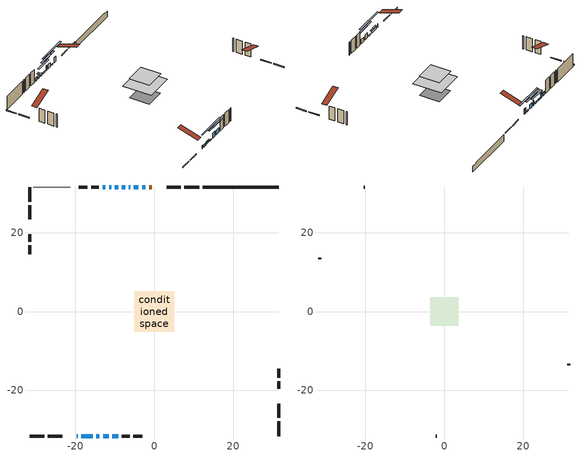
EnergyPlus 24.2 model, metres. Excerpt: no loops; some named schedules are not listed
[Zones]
conditioned space
 floor adiabatic (AdiabaticFloorConstruction): -5.1,-5.1 -5.1,5.1 5.1,5.1 5.1,-5.1 z3.05
 floor foundation (Slab1 construction): -3.47,-3.47 -3.47,3.47 3.47,3.47 3.47,-3.47 z-1.77
 wall outside (RimJoist1 construction): 11.35,31.59 7.67,31.59 / -31.59,-31.59 -27.9,-31.59 / -31.59,31.59 -31.59,27.9 / 31.59,-31.59 31.59,-27.9 z0.61:0.91
 wall outside (RimJoist2 construction): 6.74,31.59 3.12,31.59 / -26.97,-31.59 -23.35,-31.59 / -31.59,26.97 -31.59,23.35 / 31.59,-26.97 31.59,-23.35 z0.61:0.91
 wall outside (AdiabaticWallConstruction 1): -0.59,31.59 -1.31,31.59 z0.61:2.64
 wall outside (AdiabaticWallConstruction): -19.64,-31.59 -19.44,-31.59 / -12.4,31.59 -13.12,31.59 z0.61:1.83; -18.51,-31.59 -15.66,-31.59 z0.61:1.45; -2.23,31.59 -3.08,31.59 / -14.74,-31.59 -13.89,-31.59 z0.61:0.97; -4,31.59 -5.15,31.59 / -10.94,31.59 -11.48,31.59 z0.61:2.24; -6.07,31.59 -6.43,31.59 / -12.97,-31.59 -11.57,-31.59 z0.61:2.44; -7.36,31.59 -8.22,31.59 z0.61:1.15; -10.64,-31.59 -9.14,-31.59 z0.61:2.19; -9.15,31.59 -10.02,31.59 z0.61:0.92
 wall outside (Wall1 construction): -14.05,31.59 -16.01,31.59 / -8.21,-31.59 -6.24,-31.59 / -31.59,19.64 -31.59,17.67 / 31.59,-19.64 31.59,-17.67 z0.61:5.49
 wall outside (Wall2 construction): -16.94,31.59 -19.18,31.59 / -5.31,-31.59 -3.08,-31.59 / -31.59,16.75 -31.59,14.51 / 31.59,-16.75 31.59,-14.51 z0.61:5.49
 wall foundation (FoundationWall1 construction): 12.28,31.59,-1.77 12.28,31.59,0.61 29.65,31.59,0.61 29.65,31.59,0.3 31.59,31.59,0.3 31.59,31.59,-1.77
 wall adiabatic (Wall4 construction): -21.33,31.59 -30.66,31.59 z0.61:5.49
 window (WindowConstruction 9): -19.64,-31.59 -19.44,-31.59 z0.61:1.83
 window (WindowConstruction 8): -18.51,-31.59 -15.66,-31.59 z0.61:1.45
 window (WindowConstruction 10): -2.24,31.59 -3.07,31.59 z0.61:0.97
 window (WindowConstruction 11): -14.73,-31.59 -13.89,-31.59 z0.61:0.97
 window (WindowConstruction): -4,31.59 -5.15,31.59 z0.61:2.23
 window (WindowConstruction 1): -6.08,31.59 -6.43,31.59 z0.61:2.44
 window (WindowConstruction 2): -7.36,31.59 -8.22,31.59 z0.61:1.14
 window (WindowConstruction 3): -12.97,-31.59 -11.57,-31.59 z0.61:2.44
 window (WindowConstruction 4): -10.64,-31.59 -9.14,-31.59 z0.61:2.19
 window (WindowConstruction 5): -9.15,31.59 -10.01,31.59 z0.61:0.91
 window (WindowConstruction 6): -10.94,31.59 -11.48,31.59 z0.61:2.23
 window (WindowConstruction 7): -12.41,31.59 -13.12,31.59 z0.61:1.83
 door (Door): -0.59,31.59 -1.31,31.59 z0.61:2.64
 ceiling adiabatic (AdiabaticFloorConstruction): 5.1,-5.1 5.1,5.1 -5.1,5.1 -5.1,-5.1 z3.05
attic - vented
 floor to conditioned space (Floor1 construction Reversed): -3.6,-3.6 -3.6,3.6 3.6,3.6 3.6,-3.6 z5.49
 wall outside (Wall3 construction): -20.11,31.59 -20.4,31.59 / -2.15,-31.59 -1.86,-31.59 / -31.59,13.58 -31.59,13.29 / 31.59,-13.58 31.59,-13.29 z0.61:5.49
 roof outside (Roof1 construction): 0.34,31.59,5.49 0.34,24.57,7.83 2.19,24.57,7.83 2.19,31.59,5.49; -20.57,-31.59,5.49 -20.57,-24.57,7.83 -22.42,-24.57,7.83 -22.42,-31.59,5.49; -31.59,20.57,5.49 -24.57,20.57,7.83 -24.57,22.42,7.83 -31.59,22.42,5.49; 31.59,-20.57,5.49 24.57,-20.57,7.83 24.57,-22.42,7.83 31.59,-22.42,5.49
shading: -15.46,-31.59 -18.71,-31.59 -18.71,-32 -15.46,-32 z1.65; -8.16,31.59 2.85,31.59 2.85,32 -8.16,32 z6.05; -8.81,-31.59 -19.81,-31.59 -19.81,-32 -8.81,-32 z6.05; -7.79,31.59 -1.36,31.59 -1.36,32 -7.79,32 z4.87; -9.07,31.59 -3.44,31.59 -3.44,32 -9.07,32 z5.08; -10.86,31.59 -4.72,31.59 -4.72,32 -10.86,32 z3.78; -8.93,-31.59 -15.61,-31.59 -15.61,-32 -8.93,-32 z5.08; -6.5,-31.59 -13.28,-31.59 -13.28,-32 -6.5,-32 z4.83; -10.22,31.59 -8.95,31.59 -8.95,32 -10.22,32 z1.12; -11.68,31.59 -10.74,31.59 -10.74,32 -11.68,32 z2.44
[Building]
Building 1: Terrain=Suburbs
[Site:Location]
Toronto City Centre_ON: Latitude {deg}=43.63; Longitude {deg}=-79.39; Time Zone {hr}=-5; Elevation {m}=77; Keep Site Location Information=Yes
[Site:GroundTemperature:Shallow]
5.01852, 3.26908, 3.12898, 3.95918, 7.29196, 10.6092, 13.4851, 15.3069, 15.4617, 13.9799, 11.1774, 7.9619
[Site:WaterMainsTemperature]
Calculation Method=Schedule; Temperature Schedule=mains temperature schedule
[Material] Roughness=Rough; Thermal Absorptance=0.9
Name | Thickness {m} | Conductivity {W/m-K} | Density {kg/m3} | Specific Heat {J/kg-K} | Solar Absorptance | Visible Absorptance
asphalt or fiberglass shingles | 0.00635 | 0.162714 | 1121.4 | 1465.45 | 0.4 | 0.4
ceiling loosefill ins | 0.254 | 0.0480833 | 16.02 | 1046.75 | 0.7 | 0.7
ceiling stud and cavity | 0.1397 | 0.203951 | 65.682 | 1177.47 | 0.7 | 0.7
concrete 4.0 in. | 0.1016 | 1.803125 | 2242.8 | 837.4 | 0.7 | 0.7
concrete 8.0 in. | 0.2032 | 1.803125 | 2242.8 | 837.4 | 0.7 | 0.7
door material | 0.04445 | 0.053851 | 512.64 | 1214.23 | 0.7 | 0.7
exterior vertical ins | 0.0127767 | 0.029427 | 32.04 | 1214.23 | 0.7 | 0.7
floor covering | 0.0127 | 0.0433444 | 54.468 | 1339.84 | 0.6 | 0.6
floor rigid ins; wall rigid ins | 0.512978 | 0.029427 | 32.04 | 1214.23 | 0.7 | 0.7
floor stud and cavity | 0.1397 | 1.75129 | 37.0049 | 1207.88 | 0.7 | 0.7
furniture material conditioned space 1 | 0.1524 | 0.115458 | 640.8 | 1214.23 | 0.6 | 0.6
gypsum board | 0.0127 | 0.160291 | 801 | 837.4 | 0.6 | 0.6
gypsum board 1 | 0.0127 | 0.160291 | 801 | 837.4 | 0.7 | 0.7
osb sheathing 0.5 in. | 0.0127 | 0.115458 | 512.64 | 1214.23 | 0.7 | 0.7
osb sheathing 0.5 in. 1 | 0.0127 | 0.115458 | 512.64 | 1214.23 | 0.4 | 0.4
osb sheathing 0.75 in. | 0.01905 | 0.115458 | 512.64 | 1214.23 | 0.7 | 0.7
rim joist stud and cavity | 0.0508 | 0.177588 | 50.32683 | 1063.81 | 0.6 | 0.6
rim joist stud and cavity 1 | 0.0508 | 0.107068 | 50.32683 | 1063.81 | 0.6 | 0.6
slab rigid ins | 0.00025908 | 0.029427 | 32.04 | 1214.23 | 0.7 | 0.7
wall stud and cavity | 0.1397 | 0.0833386 | 139.0536 | 1170.24 | 0.7 | 0.7
wall stud and cavity 1 | 0.1397 | 0.0954735 | 139.0536 | 1170.24 | 0.7 | 0.7
wall stud and cavity 2 | 0.0889 | 6.9971 | 50.32683 | 1063.81 | 0.6 | 0.6
wall stud and cavity 3 | 0.1397 | 0.0759549 | 139.0536 | 1170.24 | 0.7 | 0.7
wall stud and cavity 4 | 0.0889 | 0.380278 | 52.3479 | 1209.89 | 0.7 | 0.7
wall stud and cavity 5 | 0.0889 | 0.391764 | 83.0341 | 1211.67 | 0.7 | 0.7
wood siding | 0.0254 | 0.102417 | 544.68 | 1172.36 | 0.4 | 0.4
wood siding 1 | 0.00254 | 0.102417 | 544.68 | 1172.36 | 0.4 | 0.4
wood siding 2; wood siding 3; wood siding 4 | 0.0254 | 0.102417 | 544.68 | 1172.36 | 0.7 | 0.7
[WindowMaterial:SimpleGlazingSystem]
Name | U-Factor {W/m2-K} | Solar Heat Gain Coefficient
WindowMaterial | 2.4211 | 0.63
WindowMaterial 1 | 3.032052 | 0.57
WindowMaterial 2 | 2.59371 | 0.55
WindowMaterial 3 | 2.89748 | 0.69
WindowMaterial 4 | 3.01275 | 0.55
WindowMaterial 5 | 2.74702 | 0.48
WindowMaterial 6 | 2.54772 | 0.58
WindowMaterial 7 | 2.47107 | 0.61
WindowMaterial 8 | 3.026374 | 0.54
WindowMaterial 9 | 3.04114 | 0.54
[Construction]
AdiabaticFloorConstruction: floor stud and cavity, floor rigid ins, osb sheathing 0.75 in., floor covering
AdiabaticWallConstruction: wood siding 3, wall rigid ins, wall stud and cavity 4, gypsum board
AdiabaticWallConstruction 1: wood siding 4, wall rigid ins, wall stud and cavity 4, gypsum board
Door: door material
Floor1 construction Reversed: gypsum board, ceiling stud and cavity, ceiling loosefill ins
FoundationWall1 construction: concrete 8.0 in., gypsum board 1
furniture construction conditioned space 1: furniture material conditioned space 1
PartitionWallConstruction: gypsum board, wall stud and cavity 5, gypsum board
RimJoist1 construction: wood siding 2, rim joist stud and cavity
RimJoist2 construction: wood siding 2, rim joist stud and cavity 1
Roof1 construction: asphalt or fiberglass shingles
Slab1 construction: slab rigid ins, concrete 4.0 in.
Wall1 construction: wood siding, osb sheathing 0.5 in., wall stud and cavity, gypsum board
Wall2 construction: wood siding, osb sheathing 0.5 in., wall stud and cavity 1, gypsum board
Wall3 construction: wood siding 1, wall stud and cavity 2
Wall4 construction: osb sheathing 0.5 in. 1, wall stud and cavity 3, gypsum board
WindowConstruction: WindowMaterial
WindowConstruction 1: WindowMaterial 1
WindowConstruction 10; WindowConstruction 11: WindowMaterial 9
WindowConstruction 2: WindowMaterial 2
WindowConstruction 3: WindowMaterial 3
WindowConstruction 4: WindowMaterial 4
WindowConstruction 5: WindowMaterial 5
WindowConstruction 6; WindowConstruction 7: WindowMaterial 6
WindowConstruction 8: WindowMaterial 7
WindowConstruction 9: WindowMaterial 8
[Zone] Multiplier=1; Part of Total Floor Area=Yes
Name | Volume {m3}
attic - vented | 19.7288
conditioned space | 391.1
[Space]
Name | Zone | Volume {m3}
attic - vented 1 | attic - vented | 19.7288
conditioned space 1 | conditioned space | 391.1
[ZoneInfiltration:EffectiveLeakageArea]
infil attic - vented 1: Zone or Space=attic - vented 1; Schedule=Always On Discrete; Effective Air Leakage Area {cm2}=2186.95; Stack Coefficient=0.000501834; Wind Coefficient=1.51356e-05
[ZoneMixing]
whole house fan mix: Zone or Space=attic - vented; Schedule=Always On Continuous; Design Flow Rate Calculation Method=Flow/Zone; Design Flow Rate {m3/s}=0; Source Zone or Space=conditioned space
[SurfaceProperty:ExposedFoundationPerimeter]
Slab1: Exposed Perimeter Calculation Method=TotalExposedPerimeter; Total Exposed Perimeter {m}=19.303
[InternalMass] Zone or ZoneList=conditioned space; Space or SpaceList=conditioned space 1
Name | Construction | Surface Area {m2}
furniture mass conditioned space 1 | furniture construction conditioned space 1 | 60.8801
partition wall mass | PartitionWallConstruction | 152.2
[Lights]
interior lighting: Zone or ZoneList or Space or SpaceList=conditioned space 1; Schedule=interior lighting schedule; Design Level Calculation Method=LightingLevel; Lighting Level {W}=343.2; Return Air Fraction=0; Fraction Radiant=0.6; Fraction Visible=0.2; Fraction Replaceable=1
[People]
occupants: Zone or ZoneList or Space or SpaceList=conditioned space 1; Number of People Schedule=occupants schedule; Number of People Calculation Method=People; Number of People=3; Fraction Radiant=0.314171; Sensible Heat Fraction=0.56303; Activity Level Schedule=occupants activity schedule; Carbon Dioxide Generation Rate {m3/s-W}=0; Enable ASHRAE 55 Comfort Warnings=No; Mean Radiant Temperature Calculation Type=EnclosureAveraged
[ElectricEquipment] Zone or ZoneList or Space or SpaceList=conditioned space 1; Design Level Calculation Method=EquipmentLevel
Name | Schedule | Design Level {W} | Fraction Latent | Fraction Radiant | Fraction Lost
clothes dryer | clothes dryer schedule | 140.772 | 0.015 | 0.081 | 0.85
clothes washer | clothes washer schedule | 32.1985 | 0.03 | 0.162 | 0.7
cooking range | cooking range schedule | 208.969 | 0.08 | 0.432 | 0.2
dishwasher | dishwasher schedule | 66.8632 | 0.3 | 0.18 | 0.4
fridge | fridge schedule | 72.9452 | 0 | 0.6 | 0
mech vent bath fan 0 | mech vent bath fan 0 schedule | 50.2 | 0 | 0 | 1
mech vent house fan | mech vent house fan schedule | 0 | 0 | 0 | 1
mech vent house fan cfis | mech vent house fan cfis schedule | 0 | 0 | 0 | 0
mech vent range fan 0 | mech vent range fan 0 schedule | 57 | 0 | 0 | 1
misc plug loads | misc plug loads schedule | 494.7 | 0.045 | 0.513 | 0.1
whole house fan | Always On Discrete | 0 | 0 | 0 | 1
[OtherEquipment] Zone or ZoneList or Space or SpaceList=conditioned space 1; Design Level Calculation Method=EquipmentLevel
Name | Fuel Type | Schedule | Design Level {W} | Fraction Latent | Fraction Radiant | Fraction Lost
clothes dryer 1 | Electricity | clothes dryer schedule | 0 | 0.015 | 0.081 | 0.85
cooking range 1 | Electricity | cooking range schedule | 0 | 0.08 | 0.432 | 0.2
general water use latent | None | general water use schedule | 59.3978 | 1 | 0 | 0
general water use sensible | None | general water use schedule | -58.539 | 0 | 0.6 | 0
mech vent house fan latent load | None | Always On Discrete | 0 | 1 | 0 | 0
mech vent house fan sensible load | None | Always On Discrete | 0 | 0 | 0 | 0
water heater energy adjustment1 | NaturalGas | Always On Discrete | 0.01 | 0 | 0 | 1
[ZoneInfiltration:DesignFlowRate] Zone or ZoneList or Space or SpaceList=conditioned space 1; Schedule=Always On Discrete; Design Flow Rate Calculation Method=Flow/Zone; Design Flow Rate {m3/s}=0
infil flow; natural vent flow; whole house fan flow
[AvailabilityManager:Scheduled]
furnace airloop Availability Manager: Schedule=Always On Discrete
[Foundation:Kiva]
Foundation Kiva 1: Initial Indoor Air Temperature {C}=18; Wall Height Above Grade {m}=0.609996; Wall Depth Below Slab {m}=0.2032; Custom Block Material Name 1=exterior vertical ins; Custom Block Depth 1 {m}=2.38; Custom Block X Position 1 {m}=0.2159; Custom Block Z Position 1 {m}=0
[Foundation:Kiva:Settings]
Soil Conductivity {W/m-K}=0.849921; Soil Density {kg/m3}=1842.3; Soil Specific Heat {J/kg-K}=418.7; Ground Solar Absorptivity=0.9; Ground Thermal Absorptivity=0.9; Ground Surface Roughness {m}=0.03; Far-Field Width {m}=40; Deep-Ground Boundary Condition=ZeroFlux; Deep-Ground Depth {m}=40; Minimum Cell Dimension {m}=0.2; Maximum Cell Growth Coefficient=3; Simulation Timestep=Timestep
[Exterior:Lights]
exterior lighting: Schedule=exterior lighting schedule; Design Level {W}=75.6
[EnergyManagementSystem:GlobalVariable]
furnace_airloop_Fan_RTF
infil_program_Qfan
infil_program_Qinf
natural_vent_program_Qnv
natural_vent_program_Qwhf
[EnergyManagementSystem:Sensor]
Name | Output:Variable or Output:Meter Index Key | Output:Variable or Output:Meter
airflow_gain | infil flow | Infiltration Sensible Heat Gain Energy
airflow_gain_1 | natural vent flow | Infiltration Sensible Heat Gain Energy
airflow_gain_2 | whole house fan flow | Infiltration Sensible Heat Gain Energy
airflow_loss | infil flow | Infiltration Sensible Heat Loss Energy
airflow_loss_1 | natural vent flow | Infiltration Sensible Heat Loss Energy
airflow_loss_2 | whole house fan flow | Infiltration Sensible Heat Loss Energy
clg_load_cond |  | Cooling:EnergyTransfer:Zone:CONDITIONED SPACE
clg_sp_s; clg_sp_s_1 | cooling setpoint | Schedule Value
clothes_dryer_exhaust_0_sch_s | clothes dryer exhaust 0 schedule | Schedule Value
cool_season | cooling season schedule | Schedule Value
htg_load_cond |  | Heating:EnergyTransfer:Zone:CONDITIONED SPACE
htg_sp_s; htg_sp_s_1 | heating setpoint | Schedule Value
ig_ee_conv | clothes dryer | Electric Equipment Convective Heating Energy
ig_ee_conv_2 | cooking range | Electric Equipment Convective Heating Energy
ig_ee_conv_4 | fridge | Electric Equipment Convective Heating Energy
ig_ee_conv_5 | misc plug loads | Electric Equipment Convective Heating Energy
ig_ee_conv_6 | whole house fan | Electric Equipment Convective Heating Energy
ig_ee_rad | clothes dryer | Electric Equipment Radiant Heating Energy
ig_ee_rad_2 | cooking range | Electric Equipment Radiant Heating Energy
ig_ee_rad_4 | fridge | Electric Equipment Radiant Heating Energy
ig_ee_rad_5 | misc plug loads | Electric Equipment Radiant Heating Energy
ig_ee_rad_6 | whole house fan | Electric Equipment Radiant Heating Energy
ig_lgt_conv | interior lighting | Lights Convective Heating Energy
ig_lgt_rad | interior lighting | Lights Radiant Heating Energy
ig_lgt_vis | interior lighting | Lights Visible Radiation Heating Energy
ig_oe_conv | clothes dryer 1 | Other Equipment Convective Heating Energy
ig_oe_conv_1 | cooking range 1 | Other Equipment Convective Heating Energy
ig_oe_conv_2 | general water use latent | Other Equipment Convective Heating Energy
ig_oe_conv_3 | general water use sensible | Other Equipment Convective Heating Energy
ig_oe_conv_4 | water heater energy adjustment1 | Other Equipment Convective Heating Energy
ig_oe_rad | clothes dryer 1 | Other Equipment Radiant Heating Energy
ig_oe_rad_1 | cooking range 1 | Other Equipment Radiant Heating Energy
ig_oe_rad_2 | general water use latent | Other Equipment Radiant Heating Energy
ig_oe_rad_3 | general water use sensible | Other Equipment Radiant Heating Energy
ig_oe_rad_4 | water heater energy adjustment1 | Other Equipment Radiant Heating Energy
ig_ppl_conv | occupants | People Convective Heating Energy
ig_ppl_rad | occupants | People Radiant Heating Energy
im_conv | furniture mass conditioned space 1 | Surface Inside Face Convection Heat Gain Energy
im_conv_1 | partition wall mass | Surface Inside Face Convection Heat Gain Energy
im_ig | furniture mass conditioned space 1 | Surface Inside Face Internal Gains Radiation Heat Gain Energy
im_ig_1 | partition wall mass | Surface Inside Face Internal Gains Radiation Heat Gain Energy
im_lgt | furniture mass conditioned space 1 | Surface Inside Face Lights Radiation Heat Gain Energy
im_lgt_1 | partition wall mass | Surface Inside Face Lights Radiation Heat Gain Energy
im_sol | furniture mass conditioned space 1 | Surface Inside Face Solar Radiation Heat Gain Energy
im_sol_1 | partition wall mass | Surface Inside Face Solar Radiation Heat Gain Energy
im_surf | furniture mass conditioned space 1 | Surface Inside Face Net Surface Thermal Radiation Heat Gain Energy
im_surf_1 | partition wall mass | Surface Inside Face Net Surface Thermal Radiation Heat Gain Energy
mech_vent_bath_fan_0_sch_s | mech vent bath fan 0 schedule | Schedule Value
mech_vent_range_fan_0_sch_s | mech vent range fan 0 schedule | Schedule Value
mv_conv | mech vent bath fan 0 | Electric Equipment Convective Heating Energy
mv_conv_1 | mech vent house fan | Electric Equipment Convective Heating Energy
mv_conv_2 | mech vent house fan cfis | Electric Equipment Convective Heating Energy
mv_conv_3 | mech vent range fan 0 | Electric Equipment Convective Heating Energy
mv_conv_4 | mech vent house fan latent load | Other Equipment Convective Heating Energy
mv_conv_5 | mech vent house fan sensible load | Other Equipment Convective Heating Energy
mv_rad | mech vent bath fan 0 | Electric Equipment Radiant Heating Energy
mv_rad_1 | mech vent house fan | Electric Equipment Radiant Heating Energy
mv_rad_2 | mech vent house fan cfis | Electric Equipment Radiant Heating Energy
mv_rad_3 | mech vent range fan 0 | Electric Equipment Radiant Heating Energy
mv_rad_4 | mech vent house fan latent load | Other Equipment Radiant Heating Energy
mv_rad_5 | mech vent house fan sensible load | Other Equipment Radiant Heating Energy
natural_vent_s | natural vent schedule | Schedule Value
out_pb_s |  | Site Outdoor Air Barometric Pressure
out_wt_s |  | Site Outdoor Air Humidity Ratio
site_vw_s |  | Site Wind Speed
ss_back_out | Window1 | Surface Window Shortwave from Zone Back Out Window Heat Transfer Rate
ss_back_out_1 | Window10 | Surface Window Shortwave from Zone Back Out Window Heat Transfer Rate
ss_back_out_10 | Window8 | Surface Window Shortwave from Zone Back Out Window Heat Transfer Rate
ss_back_out_11 | Window9 | Surface Window Shortwave from Zone Back Out Window Heat Transfer Rate
ss_back_out_2 | Window12 | Surface Window Shortwave from Zone Back Out Window Heat Transfer Rate
ss_back_out_3 | Window13 | Surface Window Shortwave from Zone Back Out Window Heat Transfer Rate
ss_back_out_4 | Window2 | Surface Window Shortwave from Zone Back Out Window Heat Transfer Rate
ss_back_out_5 | Window3 | Surface Window Shortwave from Zone Back Out Window Heat Transfer Rate
ss_back_out_6 | Window4 | Surface Window Shortwave from Zone Back Out Window Heat Transfer Rate
ss_back_out_7 | Window5 | Surface Window Shortwave from Zone Back Out Window Heat Transfer Rate
ss_back_out_8 | Window6 | Surface Window Shortwave from Zone Back Out Window Heat Transfer Rate
ss_back_out_9 | Window7 | Surface Window Shortwave from Zone Back Out Window Heat Transfer Rate
ss_conv | Door1 | Surface Inside Face Convection Heat Gain Energy
ss_conv_1 | Window1 | Surface Inside Face Convection Heat Gain Energy
ss_conv_10 | Window7 | Surface Inside Face Convection Heat Gain Energy
ss_conv_11 | Window8 | Surface Inside Face Convection Heat Gain Energy
ss_conv_12 | Window9 | Surface Inside Face Convection Heat Gain Energy
ss_conv_2 | Window10 | Surface Inside Face Convection Heat Gain Energy
ss_conv_3 | Window12 | Surface Inside Face Convection Heat Gain Energy
ss_conv_4 | Window13 | Surface Inside Face Convection Heat Gain Energy
ss_conv_5 | Window2 | Surface Inside Face Convection Heat Gain Energy
ss_conv_6 | Window3 | Surface Inside Face Convection Heat Gain Energy
ss_conv_7 | Window4 | Surface Inside Face Convection Heat Gain Energy
ss_conv_8 | Window5 | Surface Inside Face Convection Heat Gain Energy
ss_conv_9 | Window6 | Surface Inside Face Convection Heat Gain Energy
ss_ig | Door1 | Surface Inside Face Internal Gains Radiation Heat Gain Energy
ss_ig_1 | Window1 | Surface Inside Face Internal Gains Radiation Heat Gain Energy
ss_ig_10 | Window7 | Surface Inside Face Internal Gains Radiation Heat Gain Energy
ss_ig_11 | Window8 | Surface Inside Face Internal Gains Radiation Heat Gain Energy
ss_ig_12 | Window9 | Surface Inside Face Internal Gains Radiation Heat Gain Energy
ss_ig_2 | Window10 | Surface Inside Face Internal Gains Radiation Heat Gain Energy
ss_ig_3 | Window12 | Surface Inside Face Internal Gains Radiation Heat Gain Energy
ss_ig_4 | Window13 | Surface Inside Face Internal Gains Radiation Heat Gain Energy
ss_ig_5 | Window2 | Surface Inside Face Internal Gains Radiation Heat Gain Energy
ss_ig_6 | Window3 | Surface Inside Face Internal Gains Radiation Heat Gain Energy
ss_ig_7 | Window4 | Surface Inside Face Internal Gains Radiation Heat Gain Energy
ss_ig_8 | Window5 | Surface Inside Face Internal Gains Radiation Heat Gain Energy
ss_ig_9 | Window6 | Surface Inside Face Internal Gains Radiation Heat Gain Energy
ss_lgt | Door1 | Surface Inside Face Lights Radiation Heat Gain Energy
ss_sol | Door1 | Surface Inside Face Solar Radiation Heat Gain Energy
ss_surf | Door1 | Surface Inside Face Net Surface Thermal Radiation Heat Gain Energy
ss_surf_1 | Window1 | Surface Inside Face Net Surface Thermal Radiation Heat Gain Energy
ss_surf_10 | Window7 | Surface Inside Face Net Surface Thermal Radiation Heat Gain Energy
ss_surf_11 | Window8 | Surface Inside Face Net Surface Thermal Radiation Heat Gain Energy
ss_surf_12 | Window9 | Surface Inside Face Net Surface Thermal Radiation Heat Gain Energy
ss_surf_2 | Window10 | Surface Inside Face Net Surface Thermal Radiation Heat Gain Energy
ss_surf_3 | Window12 | Surface Inside Face Net Surface Thermal Radiation Heat Gain Energy
ss_surf_4 | Window13 | Surface Inside Face Net Surface Thermal Radiation Heat Gain Energy
ss_surf_5 | Window2 | Surface Inside Face Net Surface Thermal Radiation Heat Gain Energy
ss_surf_6 | Window3 | Surface Inside Face Net Surface Thermal Radiation Heat Gain Energy
ss_surf_7 | Window4 | Surface Inside Face Net Surface Thermal Radiation Heat Gain Energy
ss_surf_8 | Window5 | Surface Inside Face Net Surface Thermal Radiation Heat Gain Energy
ss_surf_9 | Window6 | Surface Inside Face Net Surface Thermal Radiation Heat Gain Energy
ss_trans_in | Window1 | Surface Window Transmitted Solar Radiation Rate
ss_trans_in_1 | Window10 | Surface Window Transmitted Solar Radiation Rate
ss_trans_in_10 | Window8 | Surface Window Transmitted Solar Radiation Rate
ss_trans_in_11 | Window9 | Surface Window Transmitted Solar Radiation Rate
ss_trans_in_2 | Window12 | Surface Window Transmitted Solar Radiation Rate
ss_trans_in_3 | Window13 | Surface Window Transmitted Solar Radiation Rate
ss_trans_in_4 | Window2 | Surface Window Transmitted Solar Radiation Rate
ss_trans_in_5 | Window3 | Surface Window Transmitted Solar Radiation Rate
ss_trans_in_6 | Window4 | Surface Window Transmitted Solar Radiation Rate
ss_trans_in_7 | Window5 | Surface Window Transmitted Solar Radiation Rate
ss_trans_in_8 | Window6 | Surface Window Transmitted Solar Radiation Rate
ss_trans_in_9 | Window7 | Surface Window Transmitted Solar Radiation Rate
ss_trans_out | Window1 | Surface Inside Face Initial Transmitted Diffuse Transmitted Out Window Solar Radiation Rate
ss_trans_out_1 | Window10 | Surface Inside Face Initial Transmitted Diffuse Transmitted Out Window Solar Radiation Rate
ss_trans_out_10 | Window8 | Surface Inside Face Initial Transmitted Diffuse Transmitted Out Window Solar Radiation Rate
ss_trans_out_11 | Window9 | Surface Inside Face Initial Transmitted Diffuse Transmitted Out Window Solar Radiation Rate
ss_trans_out_2 | Window12 | Surface Inside Face Initial Transmitted Diffuse Transmitted Out Window Solar Radiation Rate
ss_trans_out_3 | Window13 | Surface Inside Face Initial Transmitted Diffuse Transmitted Out Window Solar Radiation Rate
ss_trans_out_4 | Window2 | Surface Inside Face Initial Transmitted Diffuse Transmitted Out Window Solar Radiation Rate
ss_trans_out_5 | Window3 | Surface Inside Face Initial Transmitted Diffuse Transmitted Out Window Solar Radiation Rate
ss_trans_out_6 | Window4 | Surface Inside Face Initial Transmitted Diffuse Transmitted Out Window Solar Radiation Rate
ss_trans_out_7 | Window5 | Surface Inside Face Initial Transmitted Diffuse Transmitted Out Window Solar Radiation Rate
ss_trans_out_8 | Window6 | Surface Inside Face Initial Transmitted Diffuse Transmitted Out Window Solar Radiation Rate
ss_trans_out_9 | Window7 | Surface Inside Face Initial Transmitted Diffuse Transmitted Out Window Solar Radiation Rate
s_conv | Floor1 | Surface Inside Face Convection Heat Gain Energy
s_conv_1 | FoundationWall1 | Surface Inside Face Convection Heat Gain Energy
s_conv_10 | RimJoist2:270 | Surface Inside Face Convection Heat Gain Energy
s_conv_11 | RimJoist2:90 | Surface Inside Face Convection Heat Gain Energy
s_conv_12 | Slab1 | Surface Inside Face Convection Heat Gain Energy
s_conv_13 | Wall1:0 | Surface Inside Face Convection Heat Gain Energy
s_conv_14 | Wall1:180 | Surface Inside Face Convection Heat Gain Energy
s_conv_15 | Wall1:270 | Surface Inside Face Convection Heat Gain Energy
s_conv_16 | Wall1:90 | Surface Inside Face Convection Heat Gain Energy
